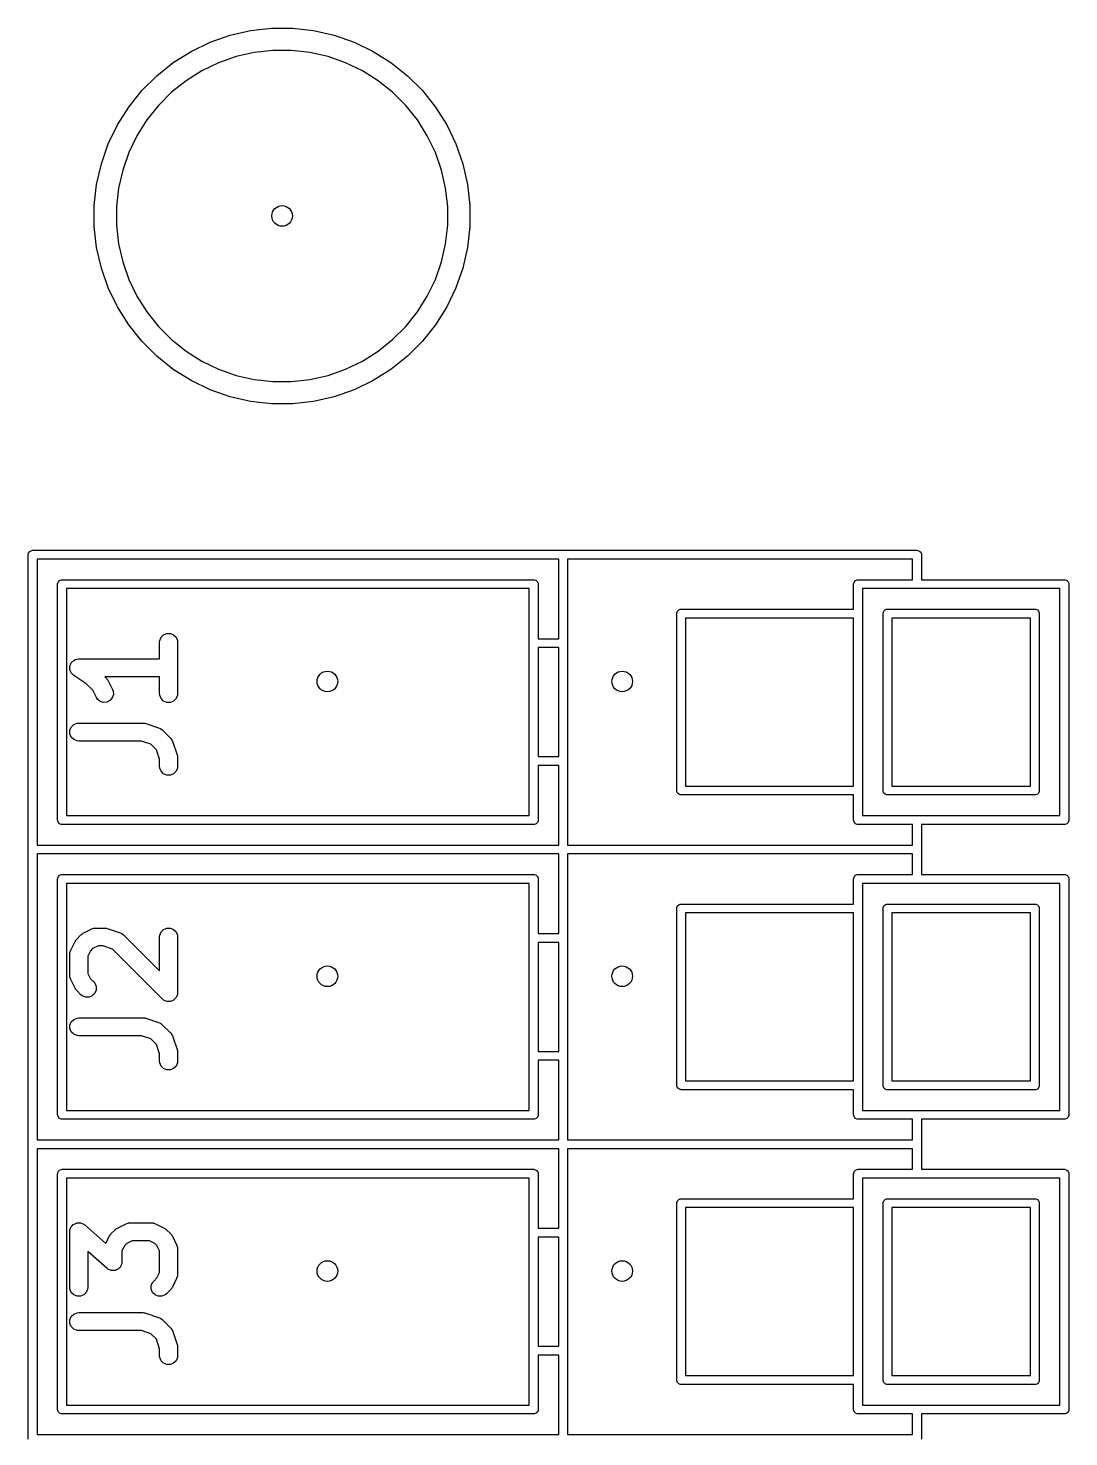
# Model space of a CAD drawing. Extents: x 0.23 to 2.98, y 0.27 to 3.73.
# Drawn here: x 0.23 to 0.925, y 2.785 to 3.725 of the extents above; entities that cross this region are included whole.
import ezdxf

# ---------------------------------------------------------------- set-up
doc = ezdxf.new("R2010")
doc.units = 0
doc.header["$MEASUREMENT"] = 0
doc.layers.add('BLACK', color=7, linetype='CONTINUOUS')

msp = doc.modelspace()

# ---------------------------------------------------------------- linework, layer by layer
at = {"layer": 'BLACK', "linetype": 'CONTINUOUS'}
for p, q in [((0.37896, 3.72383), (0.39296, 3.7254)), ((0.39296, 3.7254), (0.40704, 3.7254)), ((0.40704, 3.7254), (0.42104, 3.72383)), ((0.33924, 3.70993), (0.35193, 3.71604)), ((0.35193, 3.71604), (0.36523, 3.72069)), ((0.36523, 3.72069), (0.37896, 3.72383)), ((0.42104, 3.72383), (0.43477, 3.72069)), ((0.43477, 3.72069), (0.44807, 3.71604)), ((0.44807, 3.71604), (0.46076, 3.70993)), ((0.32732, 3.70243), (0.33924, 3.70993)), ((0.36933, 3.70644), (0.35761, 3.70234)), ((0.38144, 3.70921), (0.36933, 3.70644)), ((0.39379, 3.7106), (0.38144, 3.70921)), ((0.40621, 3.7106), (0.39379, 3.7106)), ((0.41856, 3.70921), (0.40621, 3.7106)), ((0.43067, 3.70644), (0.41856, 3.70921)), ((0.44239, 3.70234), (0.43067, 3.70644)), ((0.46076, 3.70993), (0.47268, 3.70243)), ((0.31631, 3.69365), (0.32732, 3.70243)), ((0.34642, 3.69695), (0.3359, 3.69034)), ((0.35761, 3.70234), (0.34642, 3.69695)), ((0.45358, 3.69695), (0.44239, 3.70234)), ((0.4641, 3.69034), (0.45358, 3.69695)), ((0.47268, 3.70243), (0.48369, 3.69365)), ((0.30635, 3.68369), (0.31631, 3.69365)), ((0.3359, 3.69034), (0.32619, 3.6826)), ((0.47381, 3.6826), (0.4641, 3.69034)), ((0.48369, 3.69365), (0.49365, 3.68369)), ((0.29757, 3.67268), (0.30635, 3.68369)), ((0.32619, 3.6826), (0.3174, 3.67381)), ((0.4826, 3.67381), (0.47381, 3.6826)), ((0.49365, 3.68369), (0.50243, 3.67268)), ((0.29007, 3.66076), (0.29757, 3.67268)), ((0.3174, 3.67381), (0.30966, 3.6641)), ((0.49034, 3.6641), (0.4826, 3.67381)), ((0.50243, 3.67268), (0.50993, 3.66076)), ((0.28396, 3.64807), (0.29007, 3.66076)), ((0.30966, 3.6641), (0.30305, 3.65358)), ((0.49695, 3.65358), (0.49034, 3.6641)), ((0.50993, 3.66076), (0.51604, 3.64807)), ((0.30305, 3.65358), (0.29766, 3.64239)), ((0.50234, 3.64239), (0.49695, 3.65358)), ((0.27931, 3.63477), (0.28396, 3.64807)), ((0.29766, 3.64239), (0.29356, 3.63067)), ((0.50644, 3.63067), (0.50234, 3.64239)), ((0.51604, 3.64807), (0.52069, 3.63477)), ((0.27617, 3.62104), (0.27931, 3.63477)), ((0.52069, 3.63477), (0.52383, 3.62104)), ((0.29356, 3.63067), (0.29079, 3.61856)), ((0.50921, 3.61856), (0.50644, 3.63067)), ((0.2746, 3.60704), (0.27617, 3.62104)), ((0.29079, 3.61856), (0.2894, 3.60621)), ((0.5106, 3.60621), (0.50921, 3.61856)), ((0.52383, 3.62104), (0.5254, 3.60704)), ((0.2746, 3.60621), (0.2746, 3.60704)), ((0.2746, 3.59296), (0.2746, 3.60621)), ((0.2894, 3.60621), (0.2894, 3.59379)), ((0.5106, 3.59379), (0.5106, 3.60621)), ((0.5254, 3.60704), (0.5254, 3.59296)), ((0.2894, 3.59379), (0.29079, 3.58144)), ((0.50921, 3.58144), (0.5106, 3.59379)), ((0.27617, 3.57896), (0.2746, 3.59296)), ((0.5254, 3.59296), (0.52383, 3.57896)), ((0.27931, 3.56523), (0.27617, 3.57896)), ((0.29079, 3.58144), (0.29356, 3.56933)), ((0.50644, 3.56933), (0.50921, 3.58144)), ((0.52383, 3.57896), (0.52069, 3.56523)), ((0.29356, 3.56933), (0.29766, 3.55761)), ((0.50234, 3.55761), (0.50644, 3.56933)), ((0.28396, 3.55193), (0.27931, 3.56523)), ((0.29766, 3.55761), (0.30305, 3.54642)), ((0.49695, 3.54642), (0.50234, 3.55761)), ((0.52069, 3.56523), (0.51604, 3.55193)), ((0.29007, 3.53924), (0.28396, 3.55193)), ((0.51604, 3.55193), (0.50993, 3.53924)), ((0.29757, 3.52732), (0.29007, 3.53924)), ((0.30305, 3.54642), (0.30966, 3.5359)), ((0.49034, 3.5359), (0.49695, 3.54642)), ((0.50993, 3.53924), (0.50243, 3.52732)), ((0.30966, 3.5359), (0.3174, 3.52619)), ((0.4826, 3.52619), (0.49034, 3.5359)), ((0.30635, 3.51631), (0.29757, 3.52732)), ((0.3174, 3.52619), (0.32619, 3.5174)), ((0.47381, 3.5174), (0.4826, 3.52619)), ((0.50243, 3.52732), (0.49365, 3.51631)), ((0.31631, 3.50635), (0.30635, 3.51631)), ((0.32619, 3.5174), (0.3359, 3.50966)), ((0.3359, 3.50966), (0.34642, 3.50305)), ((0.45358, 3.50305), (0.4641, 3.50966)), ((0.4641, 3.50966), (0.47381, 3.5174)), ((0.49365, 3.51631), (0.48369, 3.50635)), ((0.32732, 3.49757), (0.31631, 3.50635)), ((0.34642, 3.50305), (0.35761, 3.49766)), ((0.44239, 3.49766), (0.45358, 3.50305)), ((0.48369, 3.50635), (0.47268, 3.49757)), ((0.33924, 3.49007), (0.32732, 3.49757)), ((0.35193, 3.48396), (0.33924, 3.49007)), ((0.35761, 3.49766), (0.36933, 3.49356)), ((0.36933, 3.49356), (0.38144, 3.49079)), ((0.38144, 3.49079), (0.39379, 3.4894)), ((0.40621, 3.4894), (0.41856, 3.49079)), ((0.41856, 3.49079), (0.43067, 3.49356)), ((0.43067, 3.49356), (0.44239, 3.49766)), ((0.46076, 3.49007), (0.44807, 3.48396)), ((0.47268, 3.49757), (0.46076, 3.49007)), ((0.36523, 3.47931), (0.35193, 3.48396)), ((0.39379, 3.4894), (0.40621, 3.4894)), ((0.44807, 3.48396), (0.43477, 3.47931)), ((0.37896, 3.47617), (0.36523, 3.47931)), ((0.39296, 3.4746), (0.37896, 3.47617)), ((0.40704, 3.4746), (0.39296, 3.4746)), ((0.42104, 3.47617), (0.40704, 3.4746)), ((0.43477, 3.47931), (0.42104, 3.47617)), ((0.23044, 3.37378), (0.23049, 3.37436)), ((0.23044, 3.17693), (0.23044, 3.37378)), ((0.23049, 3.37436), (0.23093, 3.37542)), ((0.23093, 3.37542), (0.23175, 3.37624)), ((0.23175, 3.37624), (0.23281, 3.37668)), ((0.23281, 3.37668), (0.23285, 3.37668)), ((0.23285, 3.37668), (0.23339, 3.37673)), ((0.23339, 3.37673), (0.58772, 3.37673)), ((0.23634, 3.37083), (0.23634, 3.17988)), ((0.58477, 3.37083), (0.23634, 3.37083)), ((0.58477, 3.31768), (0.58477, 3.37083)), ((0.58772, 3.37673), (0.82394, 3.37673)), ((0.59067, 3.37083), (0.59067, 3.17988)), ((0.82099, 3.37083), (0.59067, 3.37083)), ((0.82099, 3.35705), (0.82099, 3.37083)), ((0.82394, 3.37673), (0.82452, 3.37668)), ((0.82452, 3.37668), (0.82558, 3.37623)), ((0.82558, 3.37623), (0.8264, 3.37542)), ((0.8264, 3.37542), (0.82684, 3.37436)), ((0.82684, 3.37436), (0.82689, 3.37378)), ((0.82689, 3.37378), (0.82689, 3.35705)), ((0.25012, 3.35409), (0.25017, 3.35467)), ((0.25012, 3.19661), (0.25012, 3.35409)), ((0.25017, 3.35467), (0.25062, 3.35573)), ((0.25062, 3.35573), (0.25143, 3.35655)), ((0.25143, 3.35655), (0.25249, 3.35699)), ((0.25249, 3.35699), (0.25307, 3.35705)), ((0.25307, 3.35705), (0.56803, 3.35705)), ((0.25602, 3.35114), (0.25602, 3.19957)), ((0.56508, 3.35114), (0.25602, 3.35114)), ((0.56508, 3.19957), (0.56508, 3.35114)), ((0.56803, 3.35705), (0.56861, 3.35699)), ((0.56861, 3.35699), (0.56967, 3.35655)), ((0.56967, 3.35655), (0.57049, 3.35573)), ((0.57049, 3.35573), (0.57093, 3.35467)), ((0.57093, 3.35467), (0.57098, 3.35409)), ((0.57098, 3.35409), (0.57098, 3.31768)), ((0.78162, 3.35409), (0.78167, 3.35467)), ((0.78162, 3.33736), (0.78162, 3.35409)), ((0.78167, 3.35467), (0.78212, 3.35573)), ((0.78212, 3.35573), (0.78293, 3.35655)), ((0.78293, 3.35655), (0.78399, 3.35699)), ((0.78399, 3.35699), (0.78457, 3.35705)), ((0.78457, 3.35705), (0.82099, 3.35705)), ((0.78752, 3.35114), (0.78752, 3.19957)), ((0.91942, 3.35114), (0.78752, 3.35114)), ((0.82689, 3.35705), (0.92241, 3.35705)), ((0.91942, 3.19957), (0.91942, 3.35114)), ((0.92241, 3.35705), (0.92298, 3.35699)), ((0.92298, 3.35699), (0.92405, 3.35655)), ((0.92405, 3.35655), (0.92486, 3.35573)), ((0.92486, 3.35573), (0.9253, 3.35467)), ((0.9253, 3.35467), (0.9253, 3.35431)), ((0.9253, 3.35431), (0.92532, 3.35409)), ((0.92532, 3.35409), (0.92532, 3.19661)), ((0.66351, 3.33441), (0.66356, 3.33499)), ((0.66351, 3.2163), (0.66351, 3.33441)), ((0.66356, 3.33499), (0.66401, 3.33605)), ((0.66401, 3.33605), (0.66482, 3.33687)), ((0.66482, 3.33687), (0.66588, 3.33731)), ((0.66588, 3.33731), (0.66592, 3.33731)), ((0.66592, 3.33731), (0.66646, 3.33736)), ((0.66646, 3.33736), (0.78162, 3.33736)), ((0.66941, 3.33146), (0.66941, 3.21925)), ((0.78162, 3.33146), (0.66941, 3.33146)), ((0.78162, 3.21925), (0.78162, 3.33146)), ((0.80131, 3.33445), (0.80136, 3.33502)), ((0.80131, 3.21626), (0.80131, 3.33445)), ((0.80136, 3.33502), (0.8018, 3.33609)), ((0.8018, 3.33609), (0.80262, 3.3369)), ((0.80262, 3.3369), (0.80368, 3.33734)), ((0.80368, 3.33734), (0.80408, 3.33734)), ((0.80408, 3.33734), (0.80426, 3.33736)), ((0.80426, 3.33736), (0.90268, 3.33736)), ((0.80721, 3.33146), (0.80721, 3.21925)), ((0.89973, 3.33146), (0.80721, 3.33146)), ((0.89973, 3.21925), (0.89973, 3.33146)), ((0.90268, 3.33736), (0.90286, 3.33734)), ((0.90286, 3.33734), (0.90326, 3.33734)), ((0.90326, 3.33734), (0.90432, 3.3369)), ((0.90432, 3.3369), (0.90514, 3.33609)), ((0.90514, 3.33609), (0.90558, 3.33502)), ((0.90558, 3.33502), (0.90563, 3.33445)), ((0.90563, 3.33445), (0.90563, 3.21626)), ((0.32089, 3.32034), (0.32305, 3.32124)), ((0.32305, 3.32124), (0.32539, 3.32124)), ((0.32539, 3.32124), (0.32756, 3.32034)), ((0.31822, 3.31535), (0.31834, 3.31652)), ((0.31822, 3.30421), (0.31822, 3.31535)), ((0.31834, 3.31652), (0.31923, 3.31869)), ((0.31923, 3.31869), (0.32089, 3.32034)), ((0.32756, 3.32034), (0.32921, 3.31869)), ((0.32921, 3.31869), (0.33011, 3.31652)), ((0.33011, 3.31652), (0.33022, 3.31535)), ((0.33022, 3.31535), (0.33022, 3.28107)), ((0.57098, 3.31768), (0.58477, 3.31768)), ((0.57098, 3.31177), (0.57098, 3.23894)), ((0.58477, 3.31177), (0.57098, 3.31177)), ((0.58477, 3.23894), (0.58477, 3.31177)), ((0.25923, 3.30154), (0.25965, 3.30196)), ((0.25965, 3.30196), (0.25998, 3.30245)), ((0.25998, 3.30245), (0.26047, 3.30278)), ((0.26047, 3.30278), (0.26089, 3.3032)), ((0.26089, 3.3032), (0.26143, 3.30343)), ((0.26143, 3.30343), (0.26192, 3.30375)), ((0.26192, 3.30375), (0.2625, 3.30387)), ((0.2625, 3.30387), (0.26305, 3.3041)), ((0.26305, 3.3041), (0.26421, 3.30421)), ((0.26421, 3.30421), (0.26422, 3.30421)), ((0.26422, 3.30421), (0.26422, 3.30421)), ((0.26422, 3.30421), (0.26422, 3.30421)), ((0.26422, 3.30421), (0.31822, 3.30421)), ((0.25822, 3.29821), (0.25834, 3.29879)), ((0.25834, 3.29763), (0.25822, 3.29821)), ((0.25834, 3.29938), (0.25856, 3.29993)), ((0.25834, 3.29879), (0.25834, 3.29938)), ((0.25834, 3.29704), (0.25834, 3.29763)), ((0.25857, 3.29649), (0.25834, 3.29704)), ((0.25856, 3.29993), (0.25868, 3.3005)), ((0.25868, 3.29591), (0.25857, 3.29649)), ((0.25868, 3.3005), (0.25901, 3.301)), ((0.25901, 3.29542), (0.25868, 3.29591)), ((0.25901, 3.301), (0.25923, 3.30154)), ((0.25923, 3.29488), (0.25901, 3.29542)), ((0.25965, 3.29446), (0.25923, 3.29488)), ((0.25999, 3.29396), (0.25965, 3.29446)), ((0.26089, 3.29323), (0.25999, 3.29396)), ((0.26089, 3.29322), (0.26089, 3.29323)), ((0.2609, 3.29322), (0.26089, 3.29322)), ((0.26089, 3.29322), (0.26089, 3.29322)), ((0.26897, 3.28783), (0.2609, 3.29322)), ((0.27358, 3.28323), (0.26897, 3.28783)), ((0.276, 3.27839), (0.27358, 3.28323)), ((0.31822, 3.29221), (0.28157, 3.29221)), ((0.28157, 3.29221), (0.28275, 3.29103)), ((0.28275, 3.29103), (0.28313, 3.29057)), ((0.28313, 3.29057), (0.28325, 3.29046)), ((0.28325, 3.29046), (0.28336, 3.29028)), ((0.28336, 3.29028), (0.2835, 3.29012)), ((0.2835, 3.29012), (0.28356, 3.28997)), ((0.28356, 3.28997), (0.28388, 3.28947)), ((0.28388, 3.28947), (0.28673, 3.28375)), ((0.28673, 3.28375), (0.28715, 3.28265)), ((0.31822, 3.28107), (0.31822, 3.29221)), ((0.27663, 3.27739), (0.276, 3.27839)), ((0.2784, 3.27586), (0.27663, 3.27739)), ((0.28062, 3.27512), (0.2784, 3.27586)), ((0.28295, 3.27528), (0.28062, 3.27512)), ((0.28505, 3.27633), (0.28295, 3.27528)), ((0.28658, 3.2781), (0.28505, 3.27633)), ((0.28732, 3.28032), (0.28658, 3.2781)), ((0.28715, 3.28265), (0.28732, 3.28032)), ((0.31834, 3.2799), (0.31822, 3.28107)), ((0.31923, 3.27774), (0.31834, 3.2799)), ((0.32089, 3.27608), (0.31923, 3.27774)), ((0.32305, 3.27518), (0.32089, 3.27608)), ((0.32539, 3.27518), (0.32305, 3.27518)), ((0.32756, 3.27608), (0.32539, 3.27518)), ((0.32921, 3.27774), (0.32756, 3.27608)), ((0.33011, 3.2799), (0.32921, 3.27774)), ((0.33022, 3.28107), (0.33011, 3.2799)), ((0.25834, 3.25652), (0.25923, 3.25869)), ((0.25834, 3.25418), (0.25834, 3.25652)), ((0.25923, 3.25869), (0.26089, 3.26034)), ((0.26089, 3.26034), (0.26305, 3.26124)), ((0.26305, 3.26124), (0.26422, 3.26135)), ((0.26422, 3.26135), (0.30708, 3.26135)), ((0.30708, 3.26135), (0.30767, 3.2613)), ((0.30767, 3.2613), (0.30783, 3.26131)), ((0.30783, 3.26131), (0.30804, 3.26126)), ((0.30804, 3.26126), (0.30825, 3.26124)), ((0.30825, 3.26124), (0.3084, 3.26118)), ((0.3084, 3.26118), (0.30898, 3.26105)), ((0.30898, 3.26105), (0.31755, 3.25819)), ((0.31755, 3.25819), (0.31862, 3.25771)), ((0.31862, 3.25771), (0.31879, 3.25757)), ((0.31879, 3.25757), (0.31899, 3.25749)), ((0.31899, 3.25749), (0.31989, 3.25674)), ((0.31989, 3.25674), (0.32561, 3.25103)), ((0.25923, 3.25202), (0.25834, 3.25418)), ((0.26089, 3.25037), (0.25923, 3.25202)), ((0.26305, 3.24947), (0.26089, 3.25037)), ((0.26422, 3.24935), (0.26305, 3.24947)), ((0.30611, 3.24935), (0.26422, 3.24935)), ((0.31241, 3.24725), (0.30611, 3.24935)), ((0.31612, 3.24354), (0.31241, 3.24725)), ((0.32561, 3.25103), (0.32636, 3.25012)), ((0.32636, 3.25012), (0.32644, 3.24992)), ((0.32644, 3.24992), (0.32658, 3.24975)), ((0.32658, 3.24975), (0.32706, 3.24868)), ((0.32706, 3.24868), (0.32992, 3.24011)), ((0.31822, 3.23724), (0.31612, 3.24354)), ((0.31822, 3.2325), (0.31822, 3.23724)), ((0.32992, 3.24011), (0.33005, 3.23953)), ((0.33005, 3.23953), (0.33011, 3.23938)), ((0.33011, 3.23938), (0.33013, 3.23917)), ((0.33013, 3.23917), (0.33018, 3.23896)), ((0.33018, 3.23896), (0.33017, 3.2388)), ((0.33017, 3.2388), (0.33022, 3.23821)), ((0.33022, 3.23821), (0.33022, 3.2325)), ((0.57098, 3.23894), (0.58477, 3.23894)), ((0.31834, 3.23133), (0.31822, 3.2325)), ((0.31923, 3.22916), (0.31834, 3.23133)), ((0.32089, 3.22751), (0.31923, 3.22916)), ((0.32305, 3.22661), (0.32089, 3.22751)), ((0.32539, 3.22661), (0.32305, 3.22661)), ((0.32756, 3.22751), (0.32539, 3.22661)), ((0.32921, 3.22916), (0.32756, 3.22751)), ((0.33011, 3.23133), (0.32921, 3.22916)), ((0.33022, 3.2325), (0.33011, 3.23133)), ((0.58477, 3.23303), (0.57098, 3.23303)), ((0.57098, 3.23303), (0.57098, 3.19661)), ((0.58477, 3.17988), (0.58477, 3.23303)), ((0.66941, 3.21925), (0.78162, 3.21925)), ((0.80721, 3.21925), (0.89973, 3.21925)), ((0.66356, 3.21572), (0.66351, 3.2163)), ((0.66401, 3.21465), (0.66356, 3.21572)), ((0.66482, 3.21384), (0.66401, 3.21465)), ((0.66588, 3.2134), (0.66482, 3.21384)), ((0.66592, 3.2134), (0.66588, 3.2134)), ((0.66646, 3.21335), (0.66592, 3.2134)), ((0.78162, 3.21335), (0.66646, 3.21335)), ((0.78162, 3.19661), (0.78162, 3.21335)), ((0.80136, 3.21568), (0.80131, 3.21626)), ((0.8018, 3.21462), (0.80136, 3.21568)), ((0.80262, 3.2138), (0.8018, 3.21462)), ((0.80368, 3.21336), (0.80262, 3.2138)), ((0.80408, 3.21336), (0.80368, 3.21336)), ((0.80426, 3.21335), (0.80408, 3.21336)), ((0.90268, 3.21335), (0.80426, 3.21335)), ((0.90286, 3.21336), (0.90268, 3.21335)), ((0.90326, 3.21336), (0.90286, 3.21336)), ((0.90432, 3.2138), (0.90326, 3.21336)), ((0.90514, 3.21462), (0.90432, 3.2138)), ((0.90558, 3.21568), (0.90514, 3.21462)), ((0.90563, 3.21626), (0.90558, 3.21568)), ((0.25602, 3.19957), (0.56508, 3.19957)), ((0.78752, 3.19957), (0.91942, 3.19957)), ((0.25017, 3.19604), (0.25012, 3.19661)), ((0.25062, 3.19497), (0.25017, 3.19604)), ((0.25143, 3.19416), (0.25062, 3.19497)), ((0.25249, 3.19372), (0.25143, 3.19416)), ((0.25307, 3.19366), (0.25249, 3.19372)), ((0.56803, 3.19366), (0.25307, 3.19366)), ((0.56861, 3.19372), (0.56803, 3.19366)), ((0.56967, 3.19416), (0.56861, 3.19372)), ((0.57049, 3.19497), (0.56967, 3.19416)), ((0.57093, 3.19604), (0.57049, 3.19497)), ((0.57098, 3.19661), (0.57093, 3.19604)), ((0.78167, 3.19604), (0.78162, 3.19661)), ((0.78212, 3.19497), (0.78167, 3.19604)), ((0.78293, 3.19416), (0.78212, 3.19497)), ((0.78399, 3.19372), (0.78293, 3.19416)), ((0.78457, 3.19366), (0.78399, 3.19372)), ((0.82099, 3.19366), (0.78457, 3.19366)), ((0.82099, 3.17988), (0.82099, 3.19366)), ((0.92237, 3.19366), (0.82689, 3.19366)), ((0.82689, 3.19366), (0.82689, 3.17693)), ((0.92295, 3.19372), (0.92237, 3.19366)), ((0.92401, 3.19416), (0.92295, 3.19372)), ((0.92483, 3.19497), (0.92401, 3.19416)), ((0.92527, 3.19604), (0.92483, 3.19497)), ((0.92532, 3.19661), (0.92527, 3.19604)), ((0.23634, 3.17988), (0.58477, 3.17988)), ((0.59067, 3.17988), (0.82099, 3.17988)), ((0.23044, 2.98008), (0.23044, 3.17693)), ((0.23634, 3.17398), (0.23634, 2.98303)), ((0.58477, 3.17398), (0.23634, 3.17398)), ((0.58477, 3.12083), (0.58477, 3.17398)), ((0.59067, 3.17398), (0.59067, 2.98303)), ((0.82099, 3.17398), (0.59067, 3.17398)), ((0.82099, 3.1602), (0.82099, 3.17398)), ((0.82689, 3.17693), (0.82689, 3.1602)), ((0.25012, 3.15724), (0.25017, 3.15782)), ((0.25012, 2.99976), (0.25012, 3.15724)), ((0.25017, 3.15782), (0.25062, 3.15888)), ((0.25062, 3.15888), (0.25143, 3.1597)), ((0.25143, 3.1597), (0.25249, 3.16014)), ((0.25249, 3.16014), (0.25307, 3.1602)), ((0.25307, 3.1602), (0.56803, 3.1602)), ((0.25602, 3.15429), (0.25602, 3.00272)), ((0.56508, 3.15429), (0.25602, 3.15429)), ((0.56508, 3.00272), (0.56508, 3.15429)), ((0.56803, 3.1602), (0.56861, 3.16014)), ((0.56861, 3.16014), (0.56967, 3.1597)), ((0.56967, 3.1597), (0.57049, 3.15888)), ((0.57049, 3.15888), (0.57093, 3.15782)), ((0.57093, 3.15782), (0.57098, 3.15724)), ((0.57098, 3.15724), (0.57098, 3.12083)), ((0.78162, 3.15724), (0.78167, 3.15782)), ((0.78162, 3.14051), (0.78162, 3.15724)), ((0.78167, 3.15782), (0.78212, 3.15888)), ((0.78212, 3.15888), (0.78293, 3.1597)), ((0.78293, 3.1597), (0.78399, 3.16014)), ((0.78399, 3.16014), (0.78457, 3.1602)), ((0.78457, 3.1602), (0.82099, 3.1602)), ((0.78752, 3.15429), (0.78752, 3.00272)), ((0.91942, 3.15429), (0.78752, 3.15429)), ((0.82689, 3.1602), (0.92241, 3.1602)), ((0.91942, 3.00272), (0.91942, 3.15429)), ((0.92241, 3.1602), (0.92298, 3.16014)), ((0.92298, 3.16014), (0.92405, 3.1597)), ((0.92405, 3.1597), (0.92486, 3.15888)), ((0.92486, 3.15888), (0.9253, 3.15782)), ((0.9253, 3.15782), (0.9253, 3.15746)), ((0.9253, 3.15746), (0.92532, 3.15724)), ((0.92532, 3.15724), (0.92532, 2.99976)), ((0.66351, 3.13756), (0.66356, 3.13814)), ((0.66351, 3.01944), (0.66351, 3.13756)), ((0.66356, 3.13814), (0.66401, 3.1392)), ((0.66401, 3.1392), (0.66482, 3.14002)), ((0.66482, 3.14002), (0.66588, 3.14046)), ((0.66588, 3.14046), (0.66592, 3.14046)), ((0.66592, 3.14046), (0.66646, 3.14051)), ((0.66646, 3.14051), (0.78162, 3.14051)), ((0.66941, 3.13461), (0.66941, 3.0224)), ((0.78162, 3.13461), (0.66941, 3.13461)), ((0.78162, 3.0224), (0.78162, 3.13461)), ((0.80131, 3.1376), (0.80136, 3.13817)), ((0.80131, 3.01941), (0.80131, 3.1376)), ((0.80136, 3.13817), (0.8018, 3.13924)), ((0.8018, 3.13924), (0.80262, 3.14005)), ((0.80262, 3.14005), (0.80368, 3.14049)), ((0.80368, 3.14049), (0.80408, 3.14049)), ((0.80408, 3.14049), (0.80426, 3.14051)), ((0.80426, 3.14051), (0.90268, 3.14051)), ((0.80721, 3.13461), (0.80721, 3.0224)), ((0.89973, 3.13461), (0.80721, 3.13461)), ((0.89973, 3.0224), (0.89973, 3.13461)), ((0.90268, 3.14051), (0.90286, 3.14049)), ((0.90286, 3.14049), (0.90326, 3.14049)), ((0.90326, 3.14049), (0.90432, 3.14005)), ((0.90432, 3.14005), (0.90514, 3.13924)), ((0.90514, 3.13924), (0.90558, 3.13817)), ((0.90558, 3.13817), (0.90563, 3.1376)), ((0.90563, 3.1376), (0.90563, 3.01941)), ((0.26725, 3.12101), (0.27297, 3.12387)), ((0.27297, 3.12387), (0.27407, 3.12429)), ((0.27407, 3.12429), (0.27428, 3.12431)), ((0.27428, 3.12431), (0.27448, 3.12439)), ((0.27448, 3.12439), (0.27565, 3.1245)), ((0.27565, 3.1245), (0.28137, 3.1245)), ((0.28137, 3.1245), (0.28196, 3.12445)), ((0.28196, 3.12445), (0.28212, 3.12446)), ((0.28212, 3.12446), (0.28232, 3.12441)), ((0.28232, 3.12441), (0.28254, 3.12439)), ((0.28254, 3.12439), (0.28268, 3.12433)), ((0.28268, 3.12433), (0.28326, 3.1242)), ((0.28326, 3.1242), (0.29184, 3.12134)), ((0.31923, 3.12184), (0.32089, 3.12349)), ((0.32089, 3.12349), (0.32305, 3.12439)), ((0.32305, 3.12439), (0.32539, 3.12439)), ((0.32539, 3.12439), (0.32756, 3.12349)), ((0.32756, 3.12349), (0.32921, 3.12184)), ((0.25886, 3.10976), (0.26171, 3.11547)), ((0.26171, 3.11547), (0.26203, 3.11598)), ((0.26203, 3.11598), (0.26209, 3.11612)), ((0.26209, 3.11612), (0.26223, 3.11629)), ((0.26223, 3.11629), (0.26234, 3.11647)), ((0.26234, 3.11647), (0.26246, 3.11657)), ((0.26246, 3.11657), (0.26284, 3.11703)), ((0.26284, 3.11703), (0.2657, 3.11989)), ((0.2657, 3.11989), (0.26616, 3.12027)), ((0.26616, 3.12027), (0.26626, 3.12039)), ((0.26626, 3.12039), (0.26644, 3.1205)), ((0.26644, 3.1205), (0.2666, 3.12064)), ((0.2666, 3.12064), (0.26675, 3.1207)), ((0.26675, 3.1207), (0.26725, 3.12101)), ((0.29184, 3.12134), (0.29291, 3.12086)), ((0.29291, 3.12086), (0.29307, 3.12072)), ((0.29307, 3.12072), (0.29327, 3.12064)), ((0.29327, 3.12064), (0.29418, 3.11989)), ((0.29418, 3.11989), (0.31822, 3.09585)), ((0.31822, 3.1185), (0.31834, 3.11967)), ((0.31822, 3.09585), (0.31822, 3.1185)), ((0.31834, 3.11967), (0.31923, 3.12184)), ((0.32921, 3.12184), (0.33011, 3.11967)), ((0.33011, 3.11967), (0.33022, 3.1185)), ((0.33022, 3.1185), (0.33022, 3.08136)), ((0.57098, 3.12083), (0.58477, 3.12083)), ((0.57098, 3.11492), (0.57098, 3.04209)), ((0.58477, 3.11492), (0.57098, 3.11492)), ((0.58477, 3.04209), (0.58477, 3.11492)), ((0.25822, 3.10708), (0.25834, 3.10825)), ((0.25822, 3.09279), (0.25822, 3.10708)), ((0.25834, 3.10825), (0.25842, 3.10845)), ((0.25842, 3.10845), (0.25844, 3.10866)), ((0.25844, 3.10866), (0.25886, 3.10976)), ((0.27201, 3.10924), (0.27022, 3.10566)), ((0.27022, 3.10566), (0.27022, 3.09421)), ((0.27349, 3.11072), (0.27201, 3.10924)), ((0.27707, 3.1125), (0.27349, 3.11072)), ((0.28039, 3.1125), (0.27707, 3.1125)), ((0.2867, 3.1104), (0.28039, 3.1125)), ((0.31998, 3.07712), (0.2867, 3.1104)), ((0.25834, 3.09162), (0.25822, 3.09279)), ((0.25842, 3.09142), (0.25834, 3.09162)), ((0.25844, 3.0912), (0.25842, 3.09142)), ((0.25886, 3.09011), (0.25844, 3.0912)), ((0.26171, 3.08439), (0.25886, 3.09011)), ((0.27022, 3.09421), (0.27201, 3.09063)), ((0.27201, 3.09063), (0.27418, 3.08846)), ((0.27418, 3.08846), (0.27493, 3.08755)), ((0.27493, 3.08755), (0.27582, 3.08539)), ((0.26203, 3.08389), (0.26171, 3.08439)), ((0.26209, 3.08374), (0.26203, 3.08389)), ((0.26223, 3.08358), (0.26209, 3.08374)), ((0.26234, 3.0834), (0.26223, 3.08358)), ((0.26246, 3.08329), (0.26234, 3.0834)), ((0.26284, 3.08283), (0.26246, 3.08329)), ((0.2657, 3.07998), (0.26284, 3.08283)), ((0.2666, 3.07923), (0.2657, 3.07998)), ((0.26877, 3.07833), (0.2666, 3.07923)), ((0.27111, 3.07833), (0.26877, 3.07833)), ((0.27327, 3.07923), (0.27111, 3.07833)), ((0.27493, 3.08088), (0.27327, 3.07923)), ((0.27582, 3.08305), (0.27493, 3.08088)), ((0.27582, 3.08539), (0.27582, 3.08305)), ((0.32089, 3.07637), (0.31998, 3.07712)), ((0.32305, 3.07548), (0.32089, 3.07637)), ((0.32756, 3.07637), (0.32539, 3.07548)), ((0.32921, 3.07803), (0.32756, 3.07637)), ((0.33011, 3.08019), (0.32921, 3.07803)), ((0.33022, 3.08136), (0.33011, 3.08019)), ((0.32539, 3.07548), (0.32305, 3.07548)), ((0.25834, 3.05967), (0.25923, 3.06184)), ((0.25834, 3.05733), (0.25834, 3.05967)), ((0.25923, 3.05517), (0.25834, 3.05733)), ((0.25923, 3.06184), (0.26089, 3.06349)), ((0.26089, 3.06349), (0.26305, 3.06439)), ((0.26305, 3.06439), (0.26422, 3.0645)), ((0.26422, 3.0645), (0.30708, 3.0645)), ((0.30708, 3.0645), (0.30767, 3.06445)), ((0.30767, 3.06445), (0.30783, 3.06446)), ((0.30783, 3.06446), (0.30804, 3.06441)), ((0.30804, 3.06441), (0.30825, 3.06439)), ((0.30825, 3.06439), (0.3084, 3.06433)), ((0.3084, 3.06433), (0.30898, 3.0642)), ((0.30898, 3.0642), (0.31755, 3.06134)), ((0.31755, 3.06134), (0.31862, 3.06086)), ((0.31862, 3.06086), (0.31879, 3.06072)), ((0.31879, 3.06072), (0.31899, 3.06064)), ((0.31899, 3.06064), (0.31989, 3.05989)), ((0.31989, 3.05989), (0.32561, 3.05418)), ((0.26089, 3.05352), (0.25923, 3.05517)), ((0.26305, 3.05262), (0.26089, 3.05352)), ((0.26422, 3.0525), (0.26305, 3.05262)), ((0.30611, 3.0525), (0.26422, 3.0525)), ((0.31241, 3.0504), (0.30611, 3.0525)), ((0.31612, 3.04669), (0.31241, 3.0504)), ((0.32561, 3.05418), (0.32636, 3.05327)), ((0.32636, 3.05327), (0.32644, 3.05307)), ((0.32644, 3.05307), (0.32658, 3.0529)), ((0.32658, 3.0529), (0.32706, 3.05183)), ((0.32706, 3.05183), (0.32992, 3.04326)), ((0.31822, 3.04039), (0.31612, 3.04669)), ((0.31822, 3.03565), (0.31822, 3.04039)), ((0.32992, 3.04326), (0.33005, 3.04268)), ((0.33005, 3.04268), (0.33011, 3.04253)), ((0.33011, 3.04253), (0.33013, 3.04232)), ((0.33013, 3.04232), (0.33018, 3.04211)), ((0.33018, 3.04211), (0.33017, 3.04195)), ((0.33017, 3.04195), (0.33022, 3.04136)), ((0.33022, 3.04136), (0.33022, 3.03565)), ((0.57098, 3.04209), (0.58477, 3.04209)), ((0.31834, 3.03448), (0.31822, 3.03565)), ((0.31923, 3.03231), (0.31834, 3.03448)), ((0.32089, 3.03066), (0.31923, 3.03231)), ((0.32305, 3.02976), (0.32089, 3.03066)), ((0.32539, 3.02976), (0.32305, 3.02976)), ((0.32756, 3.03066), (0.32539, 3.02976)), ((0.32921, 3.03231), (0.32756, 3.03066)), ((0.33011, 3.03448), (0.32921, 3.03231)), ((0.33022, 3.03565), (0.33011, 3.03448)), ((0.58477, 3.03618), (0.57098, 3.03618)), ((0.57098, 3.03618), (0.57098, 2.99976)), ((0.58477, 2.98303), (0.58477, 3.03618)), ((0.66941, 3.0224), (0.78162, 3.0224)), ((0.80721, 3.0224), (0.89973, 3.0224)), ((0.66356, 3.01887), (0.66351, 3.01944)), ((0.66401, 3.0178), (0.66356, 3.01887)), ((0.66482, 3.01699), (0.66401, 3.0178)), ((0.66588, 3.01655), (0.66482, 3.01699)), ((0.66592, 3.01655), (0.66588, 3.01655)), ((0.66646, 3.0165), (0.66592, 3.01655)), ((0.78162, 3.0165), (0.66646, 3.0165)), ((0.78162, 2.99976), (0.78162, 3.0165)), ((0.80136, 3.01883), (0.80131, 3.01941)), ((0.8018, 3.01777), (0.80136, 3.01883)), ((0.80262, 3.01695), (0.8018, 3.01777)), ((0.80368, 3.01651), (0.80262, 3.01695)), ((0.80408, 3.01651), (0.80368, 3.01651)), ((0.80426, 3.0165), (0.80408, 3.01651)), ((0.90268, 3.0165), (0.80426, 3.0165)), ((0.90286, 3.01651), (0.90268, 3.0165)), ((0.90326, 3.01651), (0.90286, 3.01651)), ((0.90432, 3.01695), (0.90326, 3.01651)), ((0.90514, 3.01777), (0.90432, 3.01695)), ((0.90558, 3.01883), (0.90514, 3.01777)), ((0.90563, 3.01941), (0.90558, 3.01883)), ((0.25602, 3.00272), (0.56508, 3.00272)), ((0.78752, 3.00272), (0.91942, 3.00272)), ((0.25017, 2.99919), (0.25012, 2.99976)), ((0.25062, 2.99812), (0.25017, 2.99919)), ((0.25143, 2.99731), (0.25062, 2.99812)), ((0.25249, 2.99687), (0.25143, 2.99731)), ((0.25307, 2.99681), (0.25249, 2.99687)), ((0.56803, 2.99681), (0.25307, 2.99681)), ((0.56861, 2.99687), (0.56803, 2.99681)), ((0.56967, 2.99731), (0.56861, 2.99687)), ((0.57049, 2.99812), (0.56967, 2.99731)), ((0.57093, 2.99919), (0.57049, 2.99812)), ((0.57098, 2.99976), (0.57093, 2.99919)), ((0.78167, 2.99919), (0.78162, 2.99976)), ((0.78212, 2.99812), (0.78167, 2.99919)), ((0.78293, 2.99731), (0.78212, 2.99812)), ((0.78399, 2.99687), (0.78293, 2.99731)), ((0.78457, 2.99681), (0.78399, 2.99687)), ((0.82099, 2.99681), (0.78457, 2.99681)), ((0.82099, 2.98303), (0.82099, 2.99681)), ((0.92237, 2.99681), (0.82689, 2.99681)), ((0.82689, 2.99681), (0.82689, 2.98008)), ((0.92295, 2.99687), (0.92237, 2.99681)), ((0.92401, 2.99731), (0.92295, 2.99687)), ((0.92483, 2.99812), (0.92401, 2.99731)), ((0.92527, 2.99919), (0.92483, 2.99812)), ((0.92532, 2.99976), (0.92527, 2.99919)), ((0.23634, 2.98303), (0.58477, 2.98303)), ((0.59067, 2.98303), (0.82099, 2.98303)), ((0.23044, 2.78323), (0.23044, 2.98008)), ((0.23634, 2.97713), (0.23634, 2.78618)), ((0.58477, 2.97713), (0.23634, 2.97713)), ((0.58477, 2.92398), (0.58477, 2.97713)), ((0.59067, 2.97713), (0.59067, 2.78618)), ((0.82099, 2.97713), (0.59067, 2.97713)), ((0.82099, 2.96335), (0.82099, 2.97713)), ((0.82689, 2.98008), (0.82689, 2.96335)), ((0.25143, 2.96285), (0.25249, 2.96329)), ((0.25249, 2.96329), (0.25307, 2.96335)), ((0.25307, 2.96335), (0.56803, 2.96335)), ((0.56803, 2.96335), (0.56861, 2.96329)), ((0.56861, 2.96329), (0.56967, 2.96285)), ((0.78293, 2.96285), (0.78399, 2.96329)), ((0.78399, 2.96329), (0.78457, 2.96335)), ((0.78457, 2.96335), (0.82099, 2.96335)), ((0.82689, 2.96335), (0.92241, 2.96335)), ((0.92241, 2.96335), (0.92298, 2.96329)), ((0.92298, 2.96329), (0.92405, 2.96285)), ((0.25012, 2.96039), (0.25017, 2.96097)), ((0.25012, 2.80291), (0.25012, 2.96039)), ((0.25017, 2.96097), (0.25062, 2.96203)), ((0.25062, 2.96203), (0.25143, 2.96285)), ((0.25602, 2.95744), (0.25602, 2.80587)), ((0.56508, 2.95744), (0.25602, 2.95744)), ((0.56508, 2.80587), (0.56508, 2.95744)), ((0.56967, 2.96285), (0.57049, 2.96203)), ((0.57049, 2.96203), (0.57093, 2.96097)), ((0.57093, 2.96097), (0.57098, 2.96039)), ((0.57098, 2.96039), (0.57098, 2.92398)), ((0.78162, 2.96039), (0.78167, 2.96097)), ((0.78162, 2.94366), (0.78162, 2.96039)), ((0.78167, 2.96097), (0.78212, 2.96203)), ((0.78212, 2.96203), (0.78293, 2.96285)), ((0.78752, 2.95744), (0.78752, 2.80587)), ((0.91942, 2.95744), (0.78752, 2.95744)), ((0.91942, 2.80587), (0.91942, 2.95744)), ((0.92405, 2.96285), (0.92486, 2.96203)), ((0.92486, 2.96203), (0.9253, 2.96097)), ((0.9253, 2.96097), (0.9253, 2.96061)), ((0.9253, 2.96061), (0.92532, 2.96039)), ((0.92532, 2.96039), (0.92532, 2.80291)), ((0.66351, 2.94071), (0.66356, 2.94129)), ((0.66351, 2.82259), (0.66351, 2.94071)), ((0.66356, 2.94129), (0.66401, 2.94235)), ((0.66401, 2.94235), (0.66482, 2.94317)), ((0.66482, 2.94317), (0.66588, 2.94361)), ((0.66588, 2.94361), (0.66592, 2.94361)), ((0.66592, 2.94361), (0.66646, 2.94366)), ((0.66646, 2.94366), (0.78162, 2.94366)), ((0.66941, 2.93776), (0.66941, 2.82555)), ((0.78162, 2.93776), (0.66941, 2.93776)), ((0.78162, 2.82555), (0.78162, 2.93776)), ((0.80131, 2.94075), (0.80136, 2.94132)), ((0.80131, 2.82256), (0.80131, 2.94075)), ((0.80136, 2.94132), (0.8018, 2.94239)), ((0.8018, 2.94239), (0.80262, 2.9432)), ((0.80262, 2.9432), (0.80368, 2.94364)), ((0.80368, 2.94364), (0.80408, 2.94364)), ((0.80408, 2.94364), (0.80426, 2.94366)), ((0.80426, 2.94366), (0.90268, 2.94366)), ((0.80721, 2.93776), (0.80721, 2.82555)), ((0.89973, 2.93776), (0.80721, 2.93776)), ((0.89973, 2.82555), (0.89973, 2.93776)), ((0.90268, 2.94366), (0.90286, 2.94364)), ((0.90286, 2.94364), (0.90326, 2.94364)), ((0.90326, 2.94364), (0.90432, 2.9432)), ((0.90432, 2.9432), (0.90514, 2.94239)), ((0.90514, 2.94239), (0.90558, 2.94132)), ((0.90558, 2.94132), (0.90563, 2.94075)), ((0.90563, 2.94075), (0.90563, 2.82256)), ((0.25923, 2.92499), (0.25992, 2.92568)), ((0.25992, 2.92568), (0.26057, 2.92641)), ((0.26057, 2.92641), (0.26075, 2.9265)), ((0.26075, 2.9265), (0.26089, 2.92664)), ((0.26089, 2.92664), (0.26179, 2.92702)), ((0.26179, 2.92702), (0.26266, 2.92745)), ((0.26266, 2.92745), (0.26287, 2.92746)), ((0.26287, 2.92746), (0.26305, 2.92754)), ((0.26305, 2.92754), (0.26403, 2.92754)), ((0.26403, 2.92754), (0.265, 2.9276)), ((0.265, 2.9276), (0.26519, 2.92754)), ((0.26519, 2.92754), (0.26539, 2.92754)), ((0.26539, 2.92754), (0.26629, 2.92717)), ((0.26629, 2.92717), (0.26722, 2.92685)), ((0.26722, 2.92685), (0.26745, 2.92669)), ((0.26745, 2.92669), (0.26756, 2.92664)), ((0.26756, 2.92664), (0.26767, 2.92653)), ((0.26767, 2.92653), (0.26817, 2.92617)), ((0.26817, 2.92617), (0.28221, 2.91389)), ((0.29011, 2.92416), (0.29583, 2.92702)), ((0.29583, 2.92702), (0.29692, 2.92744)), ((0.29692, 2.92744), (0.29714, 2.92746)), ((0.29714, 2.92746), (0.29734, 2.92754)), ((0.29734, 2.92754), (0.29851, 2.92765)), ((0.29851, 2.92765), (0.3128, 2.92765)), ((0.3128, 2.92765), (0.31397, 2.92754)), ((0.31397, 2.92754), (0.31416, 2.92746)), ((0.31416, 2.92746), (0.31438, 2.92744)), ((0.31438, 2.92744), (0.31548, 2.92702)), ((0.31548, 2.92702), (0.32119, 2.92416)), ((0.25822, 2.92165), (0.25828, 2.92227)), ((0.25822, 2.88451), (0.25822, 2.92165)), ((0.25827, 2.92243), (0.25831, 2.92254)), ((0.25828, 2.92227), (0.25827, 2.92243)), ((0.25831, 2.92254), (0.25834, 2.92282)), ((0.25834, 2.92282), (0.25871, 2.92372)), ((0.25871, 2.92372), (0.25902, 2.92465)), ((0.25902, 2.92465), (0.25916, 2.9248)), ((0.25916, 2.9248), (0.25923, 2.92499)), ((0.28221, 2.91389), (0.28457, 2.91862)), ((0.28457, 2.91862), (0.28489, 2.91913)), ((0.28489, 2.91913), (0.28495, 2.91927)), ((0.28495, 2.91927), (0.28508, 2.91944)), ((0.28508, 2.91944), (0.2852, 2.91962)), ((0.2852, 2.91962), (0.28532, 2.91972)), ((0.28532, 2.91972), (0.2857, 2.92018)), ((0.2857, 2.92018), (0.28855, 2.92304)), ((0.28855, 2.92304), (0.28901, 2.92342)), ((0.28901, 2.92342), (0.28912, 2.92354)), ((0.28912, 2.92354), (0.2893, 2.92365)), ((0.2893, 2.92365), (0.28946, 2.92379)), ((0.28946, 2.92379), (0.28961, 2.92385)), ((0.28961, 2.92385), (0.29011, 2.92416)), ((0.32119, 2.92416), (0.3217, 2.92385)), ((0.3217, 2.92385), (0.32184, 2.92379)), ((0.32184, 2.92379), (0.32201, 2.92365)), ((0.32201, 2.92365), (0.32219, 2.92354)), ((0.32219, 2.92354), (0.32229, 2.92342)), ((0.32229, 2.92342), (0.32275, 2.92304)), ((0.32275, 2.92304), (0.32561, 2.92018)), ((0.32561, 2.92018), (0.32599, 2.91972)), ((0.32599, 2.91972), (0.32611, 2.91962)), ((0.32611, 2.91962), (0.32622, 2.91944)), ((0.32622, 2.91944), (0.32636, 2.91927)), ((0.32636, 2.91927), (0.32642, 2.91913)), ((0.32642, 2.91913), (0.32673, 2.91862)), ((0.32673, 2.91862), (0.32959, 2.91291)), ((0.57098, 2.92398), (0.58477, 2.92398)), ((0.57098, 2.91807), (0.57098, 2.84524)), ((0.58477, 2.91807), (0.57098, 2.91807)), ((0.58477, 2.84524), (0.58477, 2.91807)), ((0.28313, 2.89714), (0.27022, 2.90843)), ((0.27022, 2.90843), (0.27022, 2.88451)), ((0.29487, 2.91239), (0.29308, 2.90881)), ((0.29308, 2.90881), (0.29308, 2.90165)), ((0.29635, 2.91387), (0.29487, 2.91239)), ((0.29993, 2.91565), (0.29635, 2.91387)), ((0.31138, 2.91565), (0.29993, 2.91565)), ((0.31496, 2.91387), (0.31138, 2.91565)), ((0.31644, 2.91239), (0.31496, 2.91387)), ((0.31822, 2.90881), (0.31644, 2.91239)), ((0.31822, 2.8945), (0.31822, 2.90881)), ((0.32959, 2.91291), (0.33001, 2.91181)), ((0.33001, 2.91181), (0.33003, 2.91159)), ((0.33003, 2.91159), (0.33011, 2.9114)), ((0.33011, 2.9114), (0.33022, 2.91023)), ((0.33022, 2.91023), (0.33022, 2.89308)), ((0.29138, 2.89763), (0.29074, 2.8969)), ((0.29207, 2.89832), (0.29138, 2.89763)), ((0.29215, 2.89851), (0.29207, 2.89832)), ((0.29228, 2.89866), (0.29215, 2.89851)), ((0.29259, 2.89958), (0.29228, 2.89866)), ((0.29297, 2.90048), (0.29259, 2.89958)), ((0.29299, 2.90077), (0.29297, 2.90048)), ((0.29303, 2.90088), (0.29299, 2.90077)), ((0.29308, 2.90165), (0.29302, 2.90103)), ((0.29302, 2.90103), (0.29303, 2.90088)), ((0.28364, 2.89678), (0.28313, 2.89714)), ((0.28375, 2.89666), (0.28364, 2.89678)), ((0.28385, 2.89662), (0.28375, 2.89666)), ((0.28409, 2.89645), (0.28385, 2.89662)), ((0.28501, 2.89614), (0.28409, 2.89645)), ((0.28591, 2.89577), (0.28501, 2.89614)), ((0.28611, 2.89577), (0.28591, 2.89577)), ((0.2863, 2.8957), (0.28611, 2.89577)), ((0.28728, 2.89577), (0.2863, 2.8957)), ((0.28825, 2.89577), (0.28728, 2.89577)), ((0.28844, 2.89585), (0.28825, 2.89577)), ((0.28864, 2.89586), (0.28844, 2.89585)), ((0.28951, 2.89629), (0.28864, 2.89586)), ((0.29041, 2.89666), (0.28951, 2.89629)), ((0.29056, 2.89681), (0.29041, 2.89666)), ((0.29074, 2.8969), (0.29056, 2.89681)), ((0.31352, 2.88784), (0.31427, 2.88875)), ((0.31427, 2.88875), (0.31644, 2.89092)), ((0.31644, 2.89092), (0.31822, 2.8945)), ((0.32959, 2.8904), (0.32673, 2.88468)), ((0.33001, 2.8915), (0.32959, 2.8904)), ((0.33003, 2.89171), (0.33001, 2.8915)), ((0.33011, 2.89191), (0.33003, 2.89171)), ((0.33022, 2.89308), (0.33011, 2.89191)), ((0.25834, 2.88334), (0.25822, 2.88451)), ((0.25923, 2.88118), (0.25834, 2.88334)), ((0.26089, 2.87952), (0.25923, 2.88118)), ((0.26305, 2.87863), (0.26089, 2.87952)), ((0.26539, 2.87863), (0.26305, 2.87863)), ((0.26756, 2.87952), (0.26539, 2.87863)), ((0.26921, 2.88118), (0.26756, 2.87952)), ((0.27011, 2.88334), (0.26921, 2.88118)), ((0.27022, 2.88451), (0.27011, 2.88334)), ((0.31262, 2.88568), (0.31352, 2.88784)), ((0.31262, 2.88334), (0.31262, 2.88568)), ((0.31352, 2.88118), (0.31262, 2.88334)), ((0.31518, 2.87952), (0.31352, 2.88118)), ((0.31734, 2.87863), (0.31518, 2.87952)), ((0.31968, 2.87863), (0.31734, 2.87863)), ((0.32184, 2.87952), (0.31968, 2.87863)), ((0.32275, 2.88027), (0.32184, 2.87952)), ((0.32561, 2.88313), (0.32275, 2.88027)), ((0.32599, 2.88359), (0.32561, 2.88313)), ((0.32611, 2.88369), (0.32599, 2.88359)), ((0.32622, 2.88387), (0.32611, 2.88369)), ((0.32636, 2.88403), (0.32622, 2.88387)), ((0.32642, 2.88418), (0.32636, 2.88403)), ((0.32673, 2.88468), (0.32642, 2.88418)), ((0.25834, 2.86282), (0.25923, 2.86499)), ((0.25834, 2.86048), (0.25834, 2.86282)), ((0.25923, 2.85832), (0.25834, 2.86048)), ((0.25923, 2.86499), (0.26089, 2.86664)), ((0.26089, 2.86664), (0.26305, 2.86754)), ((0.26305, 2.86754), (0.26422, 2.86765)), ((0.26422, 2.86765), (0.30708, 2.86765)), ((0.30708, 2.86765), (0.30767, 2.8676)), ((0.30767, 2.8676), (0.30783, 2.86761)), ((0.30783, 2.86761), (0.30804, 2.86756)), ((0.30804, 2.86756), (0.30825, 2.86754)), ((0.30825, 2.86754), (0.3084, 2.86748)), ((0.3084, 2.86748), (0.30898, 2.86735)), ((0.30898, 2.86735), (0.31755, 2.86449)), ((0.31755, 2.86449), (0.31862, 2.86401)), ((0.31862, 2.86401), (0.31879, 2.86387)), ((0.31879, 2.86387), (0.31899, 2.86379)), ((0.31899, 2.86379), (0.31989, 2.86304)), ((0.31989, 2.86304), (0.32561, 2.85732)), ((0.26089, 2.85666), (0.25923, 2.85832)), ((0.26305, 2.85577), (0.26089, 2.85666)), ((0.26422, 2.85565), (0.26305, 2.85577)), ((0.30611, 2.85565), (0.26422, 2.85565)), ((0.31241, 2.85355), (0.30611, 2.85565)), ((0.31612, 2.84984), (0.31241, 2.85355)), ((0.32561, 2.85732), (0.32636, 2.85642)), ((0.32636, 2.85642), (0.32644, 2.85622)), ((0.32644, 2.85622), (0.32658, 2.85605)), ((0.32658, 2.85605), (0.32706, 2.85498)), ((0.32706, 2.85498), (0.32992, 2.84641)), ((0.31822, 2.84354), (0.31612, 2.84984)), ((0.31822, 2.8388), (0.31822, 2.84354)), ((0.32992, 2.84641), (0.33005, 2.84583)), ((0.33005, 2.84583), (0.33011, 2.84568)), ((0.33011, 2.84568), (0.33013, 2.84547)), ((0.33013, 2.84547), (0.33018, 2.84526)), ((0.33018, 2.84526), (0.33017, 2.8451)), ((0.33017, 2.8451), (0.33022, 2.84451)), ((0.33022, 2.84451), (0.33022, 2.8388)), ((0.57098, 2.84524), (0.58477, 2.84524)), ((0.31834, 2.83763), (0.31822, 2.8388)), ((0.31923, 2.83546), (0.31834, 2.83763)), ((0.32089, 2.83381), (0.31923, 2.83546)), ((0.32305, 2.83291), (0.32089, 2.83381)), ((0.32539, 2.83291), (0.32305, 2.83291)), ((0.32756, 2.83381), (0.32539, 2.83291)), ((0.32921, 2.83546), (0.32756, 2.83381)), ((0.33011, 2.83763), (0.32921, 2.83546)), ((0.33022, 2.8388), (0.33011, 2.83763)), ((0.58477, 2.83933), (0.57098, 2.83933)), ((0.57098, 2.83933), (0.57098, 2.80291)), ((0.58477, 2.78618), (0.58477, 2.83933)), ((0.66356, 2.82202), (0.66351, 2.82259)), ((0.66941, 2.82555), (0.78162, 2.82555)), ((0.80136, 2.82198), (0.80131, 2.82256)), ((0.80721, 2.82555), (0.89973, 2.82555)), ((0.90563, 2.82256), (0.90558, 2.82198)), ((0.66401, 2.82095), (0.66356, 2.82202)), ((0.66482, 2.82014), (0.66401, 2.82095)), ((0.66588, 2.8197), (0.66482, 2.82014)), ((0.66592, 2.8197), (0.66588, 2.8197)), ((0.66646, 2.81965), (0.66592, 2.8197)), ((0.78162, 2.81965), (0.66646, 2.81965)), ((0.78162, 2.80291), (0.78162, 2.81965)), ((0.8018, 2.82092), (0.80136, 2.82198)), ((0.80262, 2.8201), (0.8018, 2.82092)), ((0.80368, 2.81966), (0.80262, 2.8201)), ((0.80408, 2.81966), (0.80368, 2.81966)), ((0.80426, 2.81965), (0.80408, 2.81966)), ((0.90268, 2.81965), (0.80426, 2.81965)), ((0.90286, 2.81966), (0.90268, 2.81965)), ((0.90326, 2.81966), (0.90286, 2.81966)), ((0.90432, 2.8201), (0.90326, 2.81966)), ((0.90514, 2.82092), (0.90432, 2.8201)), ((0.90558, 2.82198), (0.90514, 2.82092)), ((0.25602, 2.80587), (0.56508, 2.80587)), ((0.78752, 2.80587), (0.91942, 2.80587)), ((0.25017, 2.80234), (0.25012, 2.80291)), ((0.25062, 2.80127), (0.25017, 2.80234)), ((0.25143, 2.80046), (0.25062, 2.80127)), ((0.25249, 2.80002), (0.25143, 2.80046)), ((0.25307, 2.79996), (0.25249, 2.80002)), ((0.56803, 2.79996), (0.25307, 2.79996)), ((0.56861, 2.80002), (0.56803, 2.79996)), ((0.56967, 2.80046), (0.56861, 2.80002)), ((0.57049, 2.80127), (0.56967, 2.80046)), ((0.57093, 2.80234), (0.57049, 2.80127)), ((0.57098, 2.80291), (0.57093, 2.80234)), ((0.78167, 2.80234), (0.78162, 2.80291)), ((0.78212, 2.80127), (0.78167, 2.80234)), ((0.78293, 2.80046), (0.78212, 2.80127)), ((0.78399, 2.80002), (0.78293, 2.80046)), ((0.78457, 2.79996), (0.78399, 2.80002)), ((0.82099, 2.79996), (0.78457, 2.79996)), ((0.82099, 2.78618), (0.82099, 2.79996)), ((0.92237, 2.79996), (0.82689, 2.79996)), ((0.82689, 2.79996), (0.82689, 2.78323)), ((0.92295, 2.80002), (0.92237, 2.79996)), ((0.92401, 2.80046), (0.92295, 2.80002)), ((0.92483, 2.80127), (0.92401, 2.80046)), ((0.92527, 2.80234), (0.92483, 2.80127)), ((0.92532, 2.80291), (0.92527, 2.80234)), ((0.23634, 2.78618), (0.58477, 2.78618)), ((0.59067, 2.78618), (0.82099, 2.78618))]:
    msp.add_line(p, q, dxfattribs=at)
at = {"layer": 'BLACK'}
for centre in [(0.4, 3.6), (0.4, 3.6), (0.43024, 3.28913), (0.43024, 3.28913), (0.62709, 3.28913), (0.62709, 3.28913), (0.43024, 3.09228), (0.43024, 3.09228), (0.62709, 3.09228), (0.62709, 3.09228), (0.43024, 2.89543), (0.43024, 2.89543), (0.62709, 2.89543), (0.62709, 2.89543)]:
    msp.add_circle(centre, 0.00689, dxfattribs=at)

doc.saveas('drawing.dxf')
